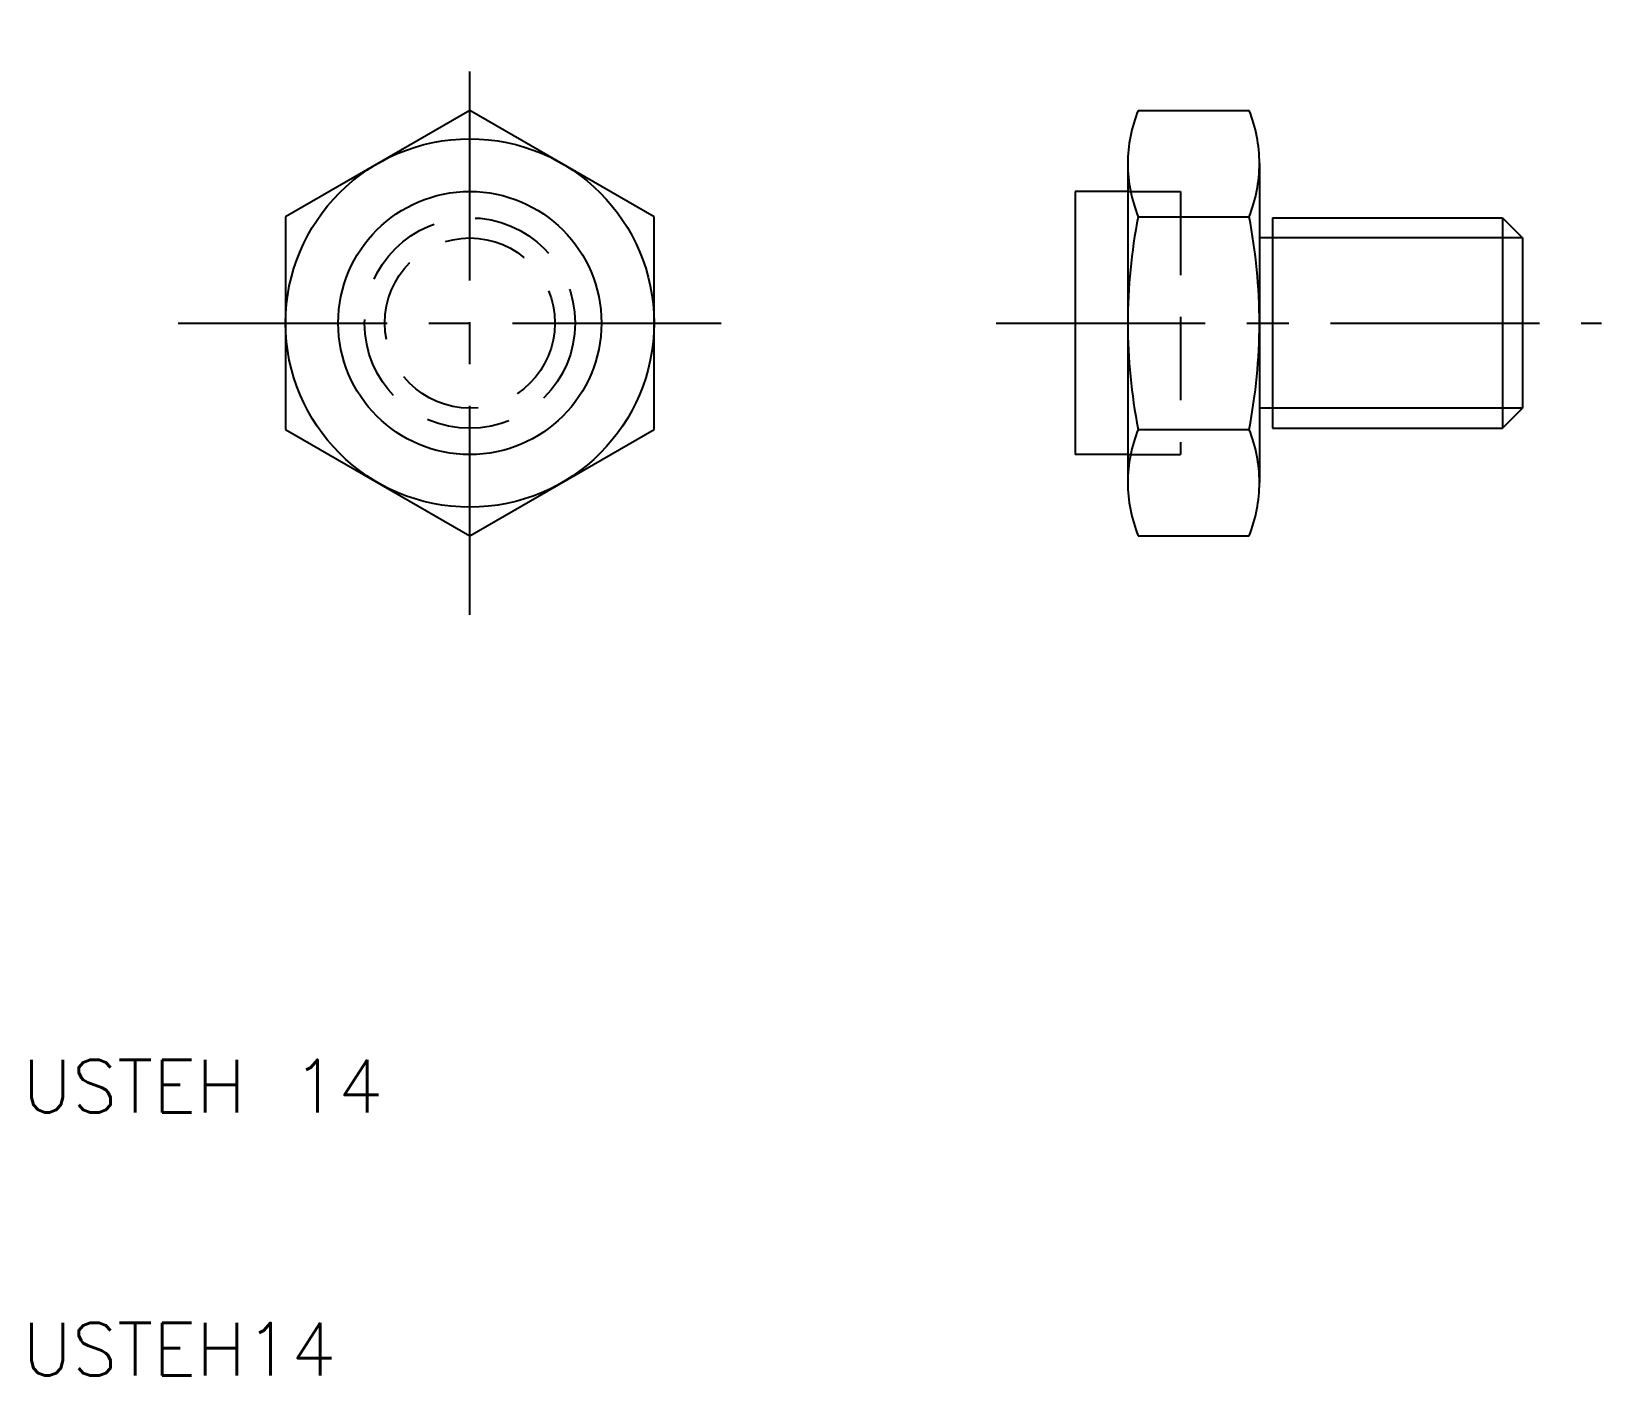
# Model space of a CAD drawing. Extents: x 10.3 to 70, y 10 to 61.1.
import ezdxf

# ---------------------------------------------------------------- set-up
doc = ezdxf.new("R2010")
doc.units = 0
doc.header["$LTSCALE"] = 0.25
doc.linetypes.add('CENTER', pattern=[50.8, 31.75, -6.35, 6.35, -6.35])
doc.linetypes.add('DASHED', pattern=[19.05, 12.7, -6.35])
doc.layers.get('0').update_dxf_attribs({"linetype": 'CONTINUOUS'})
doc.layers.add('CENTER', color=1, linetype='CENTER')
doc.styles.get("Standard").update_dxf_attribs({"font": 'txt.shx', "bigfont": 'extfont.shx'})

msp = doc.modelspace()

# ---------------------------------------------------------------- linework, layer by layer
for p, q in [((27, 58.083), (20, 54.041)), ((34, 54.041), (27, 58.083)), ((52.393, 58.083), (56.607, 58.083)), ((52, 56.062), (52, 55)), ((57, 56.062), (57, 53.233)), ((50, 55), (50, 45)), ((52, 55), (50, 55)), ((52, 55), (52, 45)), ((20, 54.041), (20, 45.959)), ((34, 45.959), (34, 54.041)), ((52.393, 54.041), (56.607, 54.041)), ((57.5, 54), (66.233, 54)), ((57.5, 54), (57.5, 53.233)), ((66.233, 54), (66.233, 46)), ((66.233, 54), (67, 53.233)), ((57, 53.233), (57, 46.767)), ((57.5, 53.233), (57, 53.233)), ((57.5, 53.233), (57.5, 46.767)), ((67, 53.233), (67, 46.767)), ((57, 46.767), (57, 43.938)), ((57.5, 46.767), (57, 46.767)), ((57.5, 46.767), (57.5, 46)), ((66.233, 46), (67, 46.767)), ((20, 45.959), (27, 41.917)), ((27, 41.917), (34, 45.959)), ((52.393, 45.959), (56.607, 45.959)), ((57.5, 46), (66.233, 46)), ((52, 45), (50, 45)), ((52, 45), (52, 43.938)), ((52.393, 41.917), (56.607, 41.917))]:
    msp.add_line(p, q)
at = {"color": 3, "linetype": 'DASHED'}
for p, q in [((52, 55), (54, 55)), ((54, 55), (54, 45)), ((52, 45), (54, 45))]:
    msp.add_line(p, q, dxfattribs=at)
at = {"color": 3}
for p, q in [((67, 53.233), (57.5, 53.233)), ((67, 46.767), (57.5, 46.767))]:
    msp.add_line(p, q, dxfattribs=at)
for radius in [7, 5]:
    msp.add_circle((27, 50), radius)
at = {"color": 3, "linetype": 'DASHED'}
for radius in [4, 3.233]:
    msp.add_circle((27, 50), radius, dxfattribs=at)
for centre, radius, start, end in [((57.397, 56.062), 5.397, 158.01264, 180), ((51.603, 56.062), 5.397, 0, 21.98736), ((57.397, 56.062), 5.397, 180, 201.98736), ((51.603, 56.062), 5.397, 338.01264, 0), ((73, 50), 21, 168.9042, 191.0958), ((36, 50), 21, 348.9042, 11.0958), ((57.397, 43.938), 5.397, 158.01264, 180), ((51.603, 43.938), 5.397, 0, 21.98736), ((57.397, 43.938), 5.397, 180, 201.98736), ((51.603, 43.938), 5.397, 338.01264, 0)]:
    msp.add_arc(centre, radius, start, end)
at = {"layer": 'CENTER', "color": 1, "linetype": 'CENTER'}
for p, q in [((27, 38.917), (27, 61.083)), ((15.917, 50), (38.083, 50)), ((47, 50), (70, 50))]:
    msp.add_line(p, q, dxfattribs=at)

# ---------------------------------------------------------------- texts
for s, p in [('USTEH 14', (10, 20)), ('USTEH14', (10, 10))]:
    msp.add_text(s, height=2).set_placement(p)

doc.saveas('drawing.dxf')
